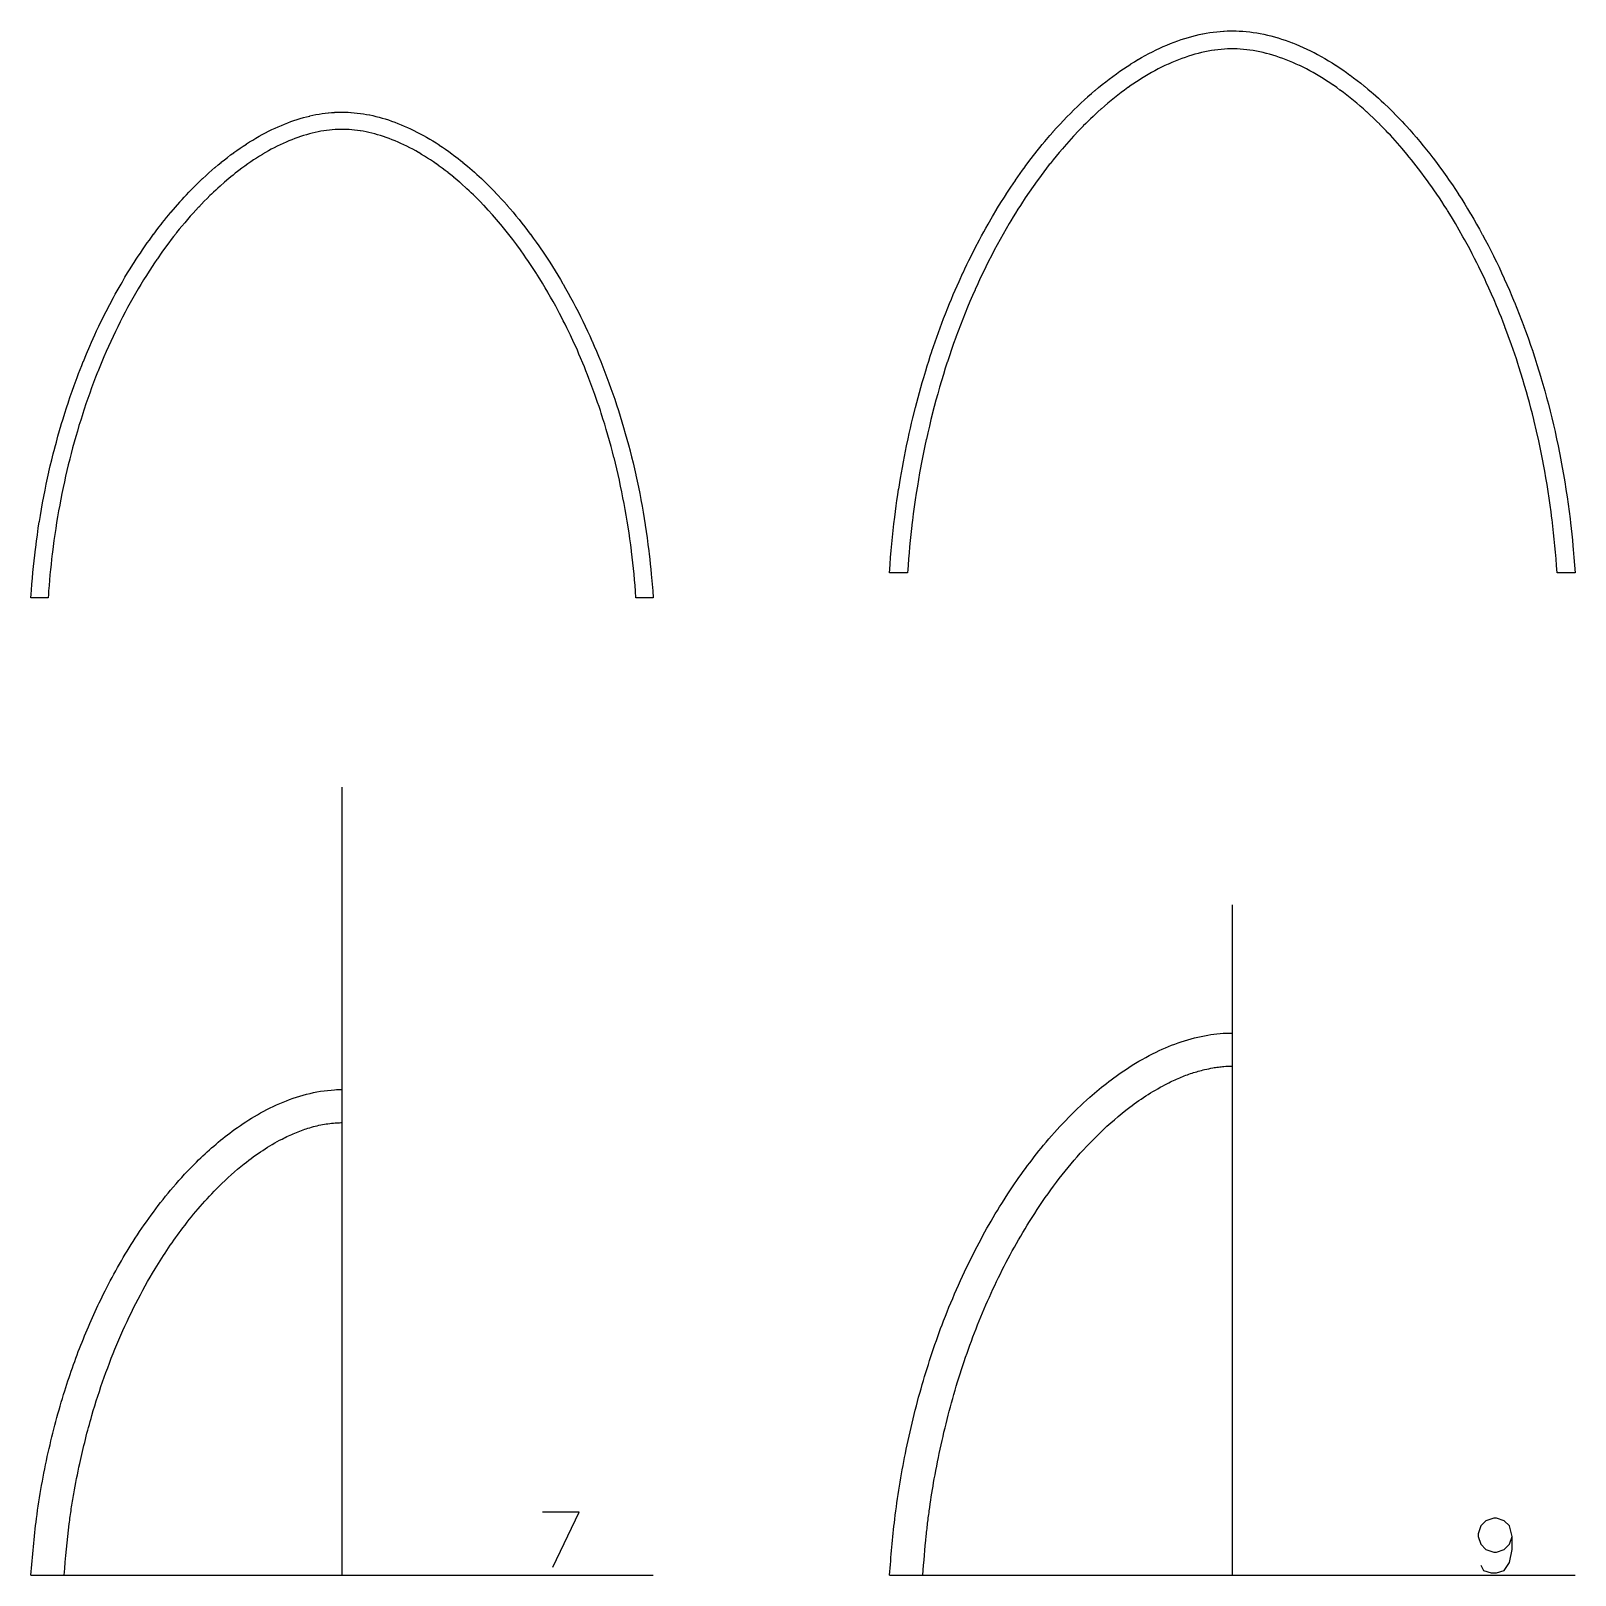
# Model space of a CAD drawing. Extents: x -7325 to -371, y -3238 to 133.
# Drawn here: x -3989 to -3429, y -666 to -107 of the extents above; entities that cross this region are included whole.
import ezdxf

# ---------------------------------------------------------------- set-up
doc = ezdxf.new("R2010")
doc.units = 0
doc.header["$MEASUREMENT"] = 0
doc.layers.add('NAILERS', color=7, linetype='CONTINUOUS')
doc.layers.add('Odd Arch Numbers', color=3, linetype='CONTINUOUS')

msp = doc.modelspace()

# ---------------------------------------------------------------- linework, layer by layer
at = {"layer": 'NAILERS'}
for points in [[(-3429.36, -303.28), (-3435.88, -303.28), (-3436.06, -300.58), (-3436.23, -298.19), (-3436.44, -295.81), (-3436.66, -293.45), (-3436.9, -291.08), (-3437.15, -288.71), (-3437.41, -286.35), (-3437.7, -283.98), (-3437.74, -283.67), (-3438.06, -281.19), (-3438.4, -278.71), (-3438.76, -276.23), (-3439.13, -273.76), (-3439.14, -273.72), (-3439.53, -271.27), (-3439.95, -268.83), (-3440.38, -266.39), (-3440.83, -263.95), (-3441.07, -262.71), (-3441.42, -260.9), (-3441.78, -259.09), (-3442.16, -257.28), (-3442.55, -255.48), (-3443.37, -251.88), (-3444.21, -248.29), (-3444.34, -247.74), (-3444.85, -245.67), (-3445.37, -243.6), (-3445.92, -241.55), (-3446.49, -239.49), (-3446.99, -237.73), (-3447.65, -235.44), (-3448.32, -233.15), (-3449.02, -230.87), (-3449.73, -228.59), (-3450.11, -227.43), (-3450.65, -225.74), (-3451.21, -224.06), (-3451.79, -222.38), (-3452.38, -220.71), (-3452.39, -220.67), (-3453.58, -217.37), (-3454.8, -214.08), (-3454.81, -214.06), (-3455.43, -212.44), (-3456.07, -210.81), (-3456.72, -209.2), (-3457.38, -207.59), (-3457.84, -206.49), (-3458.73, -204.38), (-3459.65, -202.26), (-3460.58, -200.16), (-3461.53, -198.07), (-3462, -197.05), (-3462.72, -195.5), (-3463.46, -193.96), (-3464.21, -192.42), (-3464.98, -190.9), (-3465.75, -189.37), (-3466.64, -187.64), (-3467.55, -185.91), (-3468.47, -184.19), (-3469.41, -182.48), (-3469.97, -181.48), (-3471.32, -179.08), (-3472.72, -176.7), (-3474.15, -174.34), (-3475.59, -171.99), (-3475.87, -171.55), (-3476.74, -170.17), (-3477.63, -168.79), (-3478.53, -167.43), (-3479.45, -166.07), (-3480.53, -164.48), (-3481.3, -163.38), (-3482.07, -162.28), (-3482.85, -161.19), (-3483.64, -160.11), (-3485.25, -157.96), (-3486.88, -155.83), (-3486.92, -155.78), (-3487.74, -154.73), (-3488.57, -153.68), (-3489.41, -152.64), (-3490.27, -151.62), (-3490.32, -151.56), (-3491.99, -149.58), (-3493.69, -147.62), (-3493.72, -147.59), (-3494.57, -146.63), (-3495.43, -145.68), (-3496.29, -144.74), (-3497.17, -143.82), (-3497.79, -143.17), (-3498.95, -141.98), (-3500.12, -140.79), (-3500.14, -140.77), (-3501.3, -139.62), (-3502.48, -138.49), (-3502.5, -138.47), (-3503.68, -137.36), (-3504.86, -136.27), (-3504.88, -136.25), (-3506.06, -135.2), (-3507.26, -134.15), (-3507.28, -134.13), (-3508.46, -133.12), (-3509.66, -132.13), (-3509.68, -132.11), (-3510.88, -131.15), (-3512.08, -130.2), (-3512.1, -130.18), (-3513.3, -129.27), (-3514.5, -128.37), (-3514.53, -128.36), (-3515.72, -127.49), (-3516.93, -126.64), (-3516.96, -126.63), (-3518.16, -125.81), (-3519.37, -125.01), (-3519.39, -125), (-3520.59, -124.23), (-3521.81, -123.49), (-3521.83, -123.47), (-3523.03, -122.76), (-3524.25, -122.06), (-3524.27, -122.05), (-3525.47, -121.38), (-3526.68, -120.74), (-3526.71, -120.73), (-3527.91, -120.12), (-3529.12, -119.53), (-3529.14, -119.52), (-3530.34, -118.96), (-3531.55, -118.42), (-3531.57, -118.41), (-3532.77, -117.9), (-3533.97, -117.42), (-3534, -117.41), (-3535.19, -116.96), (-3536.39, -116.53), (-3536.41, -116.52), (-3537.6, -116.12), (-3538.8, -115.75), (-3538.82, -115.74), (-3540, -115.4), (-3541.2, -115.08), (-3541.21, -115.08), (-3542.39, -114.79), (-3543.58, -114.52), (-3543.6, -114.52), (-3544.77, -114.29), (-3545.95, -114.08), (-3545.96, -114.08), (-3547.13, -113.91), (-3548.3, -113.76), (-3548.31, -113.76), (-3549.47, -113.64), (-3550.63, -113.55), (-3550.64, -113.55), (-3551.79, -113.49), (-3552.95, -113.46), (-3554.1, -113.46), (-3555.25, -113.49), (-3555.26, -113.49), (-3556.41, -113.55), (-3557.57, -113.64), (-3557.58, -113.64), (-3558.75, -113.76), (-3559.91, -113.91), (-3559.92, -113.91), (-3561.1, -114.08), (-3562.27, -114.29), (-3562.28, -114.29), (-3563.46, -114.52), (-3564.64, -114.78), (-3564.66, -114.79), (-3565.85, -115.08), (-3567.03, -115.39), (-3567.05, -115.4), (-3568.24, -115.75), (-3569.43, -116.12), (-3569.45, -116.12), (-3570.65, -116.53), (-3571.84, -116.95), (-3571.86, -116.96), (-3573.07, -117.42), (-3574.26, -117.9), (-3574.28, -117.9), (-3575.49, -118.42), (-3576.69, -118.95), (-3576.71, -118.96), (-3577.92, -119.52), (-3579.12, -120.11), (-3579.15, -120.12), (-3580.36, -120.74), (-3581.56, -121.38), (-3581.58, -121.39), (-3582.8, -122.06), (-3584, -122.75), (-3584.02, -122.76), (-3585.24, -123.48), (-3586.44, -124.22), (-3586.46, -124.24), (-3587.67, -125.01), (-3588.87, -125.8), (-3588.9, -125.82), (-3590.11, -126.64), (-3591.31, -127.48), (-3591.33, -127.49), (-3592.54, -128.37), (-3593.73, -129.26), (-3593.76, -129.27), (-3594.96, -130.2), (-3596.16, -131.14), (-3596.18, -131.15), (-3597.38, -132.12), (-3598.57, -133.11), (-3598.59, -133.13), (-3599.78, -134.15), (-3600.97, -135.18), (-3600.99, -135.2), (-3602.18, -136.27), (-3603.35, -137.35), (-3603.98, -137.93), (-3604.88, -138.78), (-3605.76, -139.63), (-3606.64, -140.49), (-3607.5, -141.37), (-3607.53, -141.39), (-3609.27, -143.19), (-3610.98, -145), (-3611.04, -145.06), (-3611.91, -146.01), (-3612.78, -146.96), (-3613.63, -147.93), (-3614.47, -148.9), (-3615.08, -149.61), (-3616.22, -150.95), (-3617.34, -152.3), (-3618.45, -153.66), (-3619.54, -155.04), (-3619.82, -155.38), (-3620.82, -156.67), (-3621.81, -157.97), (-3622.79, -159.28), (-3623.76, -160.6), (-3624.2, -161.21), (-3625.66, -163.26), (-3627.1, -165.34), (-3628.51, -167.43), (-3629.89, -169.54), (-3630.3, -170.17), (-3631.19, -171.55), (-3632.06, -172.94), (-3632.91, -174.33), (-3633.76, -175.74), (-3634.34, -176.72), (-3635.45, -178.62), (-3636.55, -180.53), (-3637.62, -182.46), (-3638.68, -184.39), (-3638.71, -184.45), (-3639.77, -186.42), (-3640.8, -188.4), (-3641.82, -190.39), (-3642.81, -192.4), (-3642.84, -192.45), (-3643.83, -194.49), (-3644.8, -196.53), (-3645.75, -198.59), (-3646.69, -200.65), (-3646.71, -200.71), (-3647.64, -202.81), (-3648.55, -204.92), (-3649.44, -207.03), (-3650.31, -209.16), (-3650.33, -209.21), (-3651.19, -211.37), (-3652.03, -213.54), (-3652.86, -215.71), (-3653.66, -217.89), (-3653.68, -217.94), (-3654.47, -220.16), (-3655.25, -222.38), (-3656.01, -224.61), (-3656.75, -226.84), (-3656.76, -226.89), (-3657.49, -229.16), (-3658.2, -231.43), (-3658.89, -233.71), (-3659.56, -235.99), (-3659.58, -236.04), (-3660.24, -238.35), (-3660.88, -240.67), (-3661.5, -243), (-3662.1, -245.33), (-3662.11, -245.38), (-3662.7, -247.74), (-3663.27, -250.1), (-3663.82, -252.47), (-3664.35, -254.84), (-3664.36, -254.89), (-3664.88, -257.29), (-3665.38, -259.7), (-3665.86, -262.1), (-3666.32, -264.52), (-3666.33, -264.56), (-3666.78, -267), (-3667.21, -269.44), (-3667.61, -271.89), (-3668, -274.34), (-3668.01, -274.38), (-3668.38, -276.85), (-3668.74, -279.33), (-3669.07, -281.81), (-3669.38, -284.29), (-3669.46, -284.93), (-3669.73, -287.13), (-3669.97, -289.34), (-3670.2, -291.55), (-3670.41, -293.76), (-3670.61, -295.97), (-3670.81, -298.19), (-3670.97, -300.42), (-3671.08, -302.01), (-3671.17, -303.28), (-3677.69, -303.28), (-3677.59, -301.86), (-3677.47, -300.11), (-3677.29, -297.64), (-3677.07, -295.18), (-3676.85, -292.77), (-3676.61, -290.34), (-3676.36, -287.9), (-3676.08, -285.47), (-3675.78, -283.05), (-3675.53, -281.02), (-3675.27, -279.01), (-3674.99, -277), (-3674.69, -274.99), (-3674.38, -272.98), (-3674.36, -272.9), (-3673.72, -268.97), (-3673.04, -265.05), (-3672.68, -263.09), (-3672.31, -261.13), (-3671.92, -259.18), (-3671.52, -257.23), (-3670.98, -254.67), (-3670.57, -252.78), (-3670.15, -250.89), (-3669.71, -249.01), (-3669.25, -247.13), (-3669.23, -247.06), (-3668.31, -243.38), (-3667.36, -239.72), (-3666.87, -237.89), (-3666.36, -236.07), (-3665.84, -234.25), (-3665.3, -232.43), (-3664.58, -230.05), (-3664.05, -228.29), (-3663.5, -226.54), (-3662.93, -224.8), (-3662.35, -223.06), (-3662.32, -222.98), (-3661.16, -219.59), (-3659.97, -216.2), (-3659.35, -214.51), (-3658.73, -212.83), (-3658.09, -211.15), (-3657.43, -209.48), (-3656.57, -207.29), (-3655.92, -205.68), (-3655.26, -204.08), (-3654.58, -202.48), (-3653.89, -200.89), (-3653.86, -200.81), (-3652.49, -197.71), (-3651.09, -194.62), (-3651.07, -194.59), (-3650.37, -193.07), (-3649.65, -191.55), (-3648.91, -190.05), (-3648.17, -188.55), (-3648.13, -188.48), (-3646.65, -185.56), (-3645.14, -182.66), (-3645.12, -182.62), (-3644.36, -181.2), (-3643.59, -179.78), (-3642.81, -178.37), (-3642.01, -176.97), (-3641.97, -176.89), (-3640.39, -174.17), (-3638.79, -171.47), (-3638.77, -171.43), (-3637.96, -170.1), (-3637.15, -168.78), (-3636.32, -167.47), (-3635.48, -166.17), (-3635.43, -166.1), (-3633.77, -163.58), (-3632.08, -161.07), (-3632.06, -161.04), (-3631.21, -159.81), (-3630.36, -158.59), (-3629.49, -157.38), (-3628.61, -156.18), (-3628.56, -156.11), (-3626.82, -153.8), (-3625.06, -151.5), (-3625.04, -151.47), (-3624.16, -150.34), (-3623.27, -149.23), (-3622.37, -148.13), (-3621.46, -147.03), (-3620.81, -146.27), (-3619.61, -144.86), (-3618.39, -143.46), (-3618.37, -143.44), (-3617.15, -142.08), (-3615.92, -140.73), (-3615.9, -140.71), (-3614.67, -139.39), (-3613.43, -138.09), (-3613.41, -138.07), (-3612.17, -136.8), (-3610.91, -135.55), (-3610.89, -135.53), (-3609.65, -134.31), (-3608.38, -133.11), (-3608.36, -133.09), (-3607.11, -131.93), (-3605.84, -130.78), (-3605.82, -130.76), (-3604.55, -129.64), (-3603.28, -128.54), (-3603.25, -128.52), (-3601.98, -127.46), (-3600.7, -126.41), (-3600.68, -126.4), (-3599.4, -125.38), (-3598.11, -124.39), (-3598.09, -124.37), (-3596.81, -123.41), (-3595.52, -122.47), (-3595.5, -122.45), (-3594.21, -121.54), (-3592.91, -120.65), (-3592.89, -120.64), (-3591.6, -119.78), (-3590.3, -118.95), (-3590.28, -118.93), (-3588.99, -118.13), (-3587.69, -117.35), (-3587.67, -117.34), (-3586.38, -116.59), (-3585.07, -115.86), (-3585.05, -115.85), (-3583.76, -115.16), (-3582.46, -114.49), (-3582.44, -114.48), (-3581.14, -113.84), (-3579.84, -113.22), (-3579.82, -113.21), (-3578.53, -112.63), (-3577.23, -112.07), (-3577.21, -112.06), (-3575.92, -111.53), (-3574.62, -111.03), (-3574.6, -111.02), (-3573.32, -110.55), (-3572.02, -110.11), (-3572, -110.1), (-3570.72, -109.69), (-3569.43, -109.3), (-3569.41, -109.29), (-3568.13, -108.94), (-3566.85, -108.61), (-3566.83, -108.6), (-3565.56, -108.3), (-3564.28, -108.03), (-3564.26, -108.03), (-3562.99, -107.79), (-3561.72, -107.58), (-3561.7, -107.58), (-3560.44, -107.4), (-3559.18, -107.24), (-3559.17, -107.24), (-3557.91, -107.12), (-3556.66, -107.03), (-3556.49, -107.02), (-3555.4, -106.97), (-3554.3, -106.94), (-3553.21, -106.94), (-3552.12, -106.95), (-3552.11, -106.95), (-3551.02, -106.99), (-3549.92, -107.06), (-3549.76, -107.07), (-3548.5, -107.18), (-3547.24, -107.31), (-3547.23, -107.32), (-3545.96, -107.48), (-3544.7, -107.68), (-3544.68, -107.68), (-3543.41, -107.91), (-3542.14, -108.16), (-3542.12, -108.17), (-3540.84, -108.45), (-3539.57, -108.77), (-3539.55, -108.77), (-3538.26, -109.11), (-3536.99, -109.49), (-3536.97, -109.49), (-3535.67, -109.89), (-3534.39, -110.32), (-3534.37, -110.33), (-3533.08, -110.79), (-3531.79, -111.27), (-3531.77, -111.28), (-3530.47, -111.8), (-3529.18, -112.34), (-3529.16, -112.35), (-3527.86, -112.92), (-3526.57, -113.52), (-3526.55, -113.53), (-3525.24, -114.16), (-3523.95, -114.81), (-3523.93, -114.82), (-3522.63, -115.51), (-3521.34, -116.22), (-3521.31, -116.23), (-3520.01, -116.97), (-3518.72, -117.73), (-3518.7, -117.74), (-3517.4, -118.54), (-3516.11, -119.35), (-3516.08, -119.37), (-3514.78, -120.22), (-3513.5, -121.08), (-3513.48, -121.1), (-3512.18, -122), (-3510.9, -122.92), (-3510.87, -122.94), (-3509.58, -123.9), (-3508.3, -124.87), (-3508.28, -124.89), (-3506.99, -125.89), (-3505.72, -126.92), (-3505.7, -126.94), (-3504.41, -128), (-3503.15, -129.08), (-3502.47, -129.66), (-3501.5, -130.5), (-3500.55, -131.36), (-3499.6, -132.22), (-3498.67, -133.1), (-3498.64, -133.13), (-3496.77, -134.93), (-3494.91, -136.76), (-3494.85, -136.82), (-3493.91, -137.78), (-3492.97, -138.74), (-3492.05, -139.72), (-3491.14, -140.71), (-3490.48, -141.44), (-3489.25, -142.8), (-3488.03, -144.18), (-3486.83, -145.56), (-3485.65, -146.97), (-3485.57, -147.06), (-3484.37, -148.52), (-3483.18, -149.99), (-3482.01, -151.47), (-3480.85, -152.97), (-3480.78, -153.06), (-3479.6, -154.61), (-3478.44, -156.18), (-3477.29, -157.76), (-3476.17, -159.35), (-3476.1, -159.44), (-3474.95, -161.09), (-3473.83, -162.75), (-3472.71, -164.42), (-3471.62, -166.1), (-3471.56, -166.19), (-3470.45, -167.93), (-3469.35, -169.68), (-3468.28, -171.44), (-3467.22, -173.21), (-3467.16, -173.3), (-3466.09, -175.13), (-3465.03, -176.97), (-3464, -178.81), (-3462.98, -180.67), (-3462.93, -180.76), (-3461.9, -182.68), (-3460.89, -184.6), (-3459.89, -186.53), (-3458.92, -188.47), (-3458.87, -188.57), (-3457.88, -190.57), (-3456.92, -192.58), (-3455.97, -194.59), (-3455.04, -196.62), (-3455, -196.72), (-3454.07, -198.8), (-3453.15, -200.89), (-3452.26, -202.98), (-3451.38, -205.09), (-3451.34, -205.19), (-3450.46, -207.35), (-3449.6, -209.52), (-3448.76, -211.7), (-3447.93, -213.88), (-3447.9, -213.98), (-3447.07, -216.22), (-3446.27, -218.47), (-3445.49, -220.72), (-3444.72, -222.98), (-3444.69, -223.08), (-3443.93, -225.4), (-3443.19, -227.73), (-3442.46, -230.06), (-3441.76, -232.39), (-3441.73, -232.49), (-3441.03, -234.89), (-3440.35, -237.28), (-3439.7, -239.69), (-3439.06, -242.1), (-3439.03, -242.2), (-3438.4, -244.66), (-3437.79, -247.13), (-3437.21, -249.61), (-3436.64, -252.09), (-3436.61, -252.19), (-3436.06, -254.73), (-3435.52, -257.27), (-3435, -259.81), (-3434.51, -262.36), (-3434.49, -262.46), (-3434, -265.07), (-3433.54, -267.68), (-3433.1, -270.29), (-3432.68, -272.9), (-3432.67, -273.01), (-3432.26, -275.68), (-3431.88, -278.35), (-3431.52, -281.03), (-3431.18, -283.71), (-3431.01, -285.12), (-3430.76, -287.21), (-3430.53, -289.29), (-3430.32, -291.38), (-3430.13, -293.46), (-3430.01, -294.83), (-3429.77, -297.64), (-3429.55, -300.45), (-3429.36, -303.28)], [(-3763.3, -312.24), (-3769.56, -312.24), (-3769.72, -309.9), (-3769.87, -307.83), (-3770.05, -305.77), (-3770.24, -303.72), (-3770.44, -301.67), (-3770.66, -299.62), (-3770.89, -297.57), (-3771.14, -295.52), (-3771.17, -295.25), (-3771.45, -293.1), (-3771.74, -290.95), (-3772.05, -288.8), (-3772.37, -286.66), (-3772.38, -286.63), (-3772.72, -284.5), (-3773.07, -282.38), (-3773.45, -280.27), (-3773.83, -278.15), (-3773.84, -278.12), (-3774.24, -276.02), (-3774.66, -273.93), (-3775.09, -271.85), (-3775.54, -269.77), (-3775.55, -269.73), (-3776.01, -267.67), (-3776.49, -265.61), (-3776.98, -263.56), (-3777.49, -261.51), (-3777.5, -261.47), (-3778.02, -259.45), (-3778.56, -257.43), (-3779.11, -255.42), (-3779.68, -253.41), (-3779.69, -253.37), (-3780.27, -251.38), (-3780.87, -249.4), (-3781.48, -247.43), (-3782.11, -245.46), (-3782.44, -244.45), (-3782.91, -242.99), (-3783.41, -241.53), (-3783.91, -240.08), (-3784.43, -238.63), (-3784.44, -238.59), (-3785.48, -235.74), (-3786.55, -232.89), (-3787.1, -231.47), (-3787.65, -230.05), (-3788.22, -228.64), (-3788.81, -227.24), (-3789.58, -225.38), (-3790.17, -224.01), (-3790.77, -222.64), (-3791.37, -221.27), (-3792, -219.91), (-3792.01, -219.88), (-3793.26, -217.21), (-3794.54, -214.54), (-3795.19, -213.22), (-3795.85, -211.9), (-3796.52, -210.58), (-3797.21, -209.27), (-3797.68, -208.39), (-3798.59, -206.7), (-3799.51, -205.01), (-3800.46, -203.33), (-3801.41, -201.66), (-3801.44, -201.62), (-3802.4, -199.98), (-3803.38, -198.35), (-3804.38, -196.72), (-3805.39, -195.11), (-3805.59, -194.79), (-3806.51, -193.35), (-3807.45, -191.92), (-3808.41, -190.5), (-3809.38, -189.09), (-3810, -188.19), (-3811.34, -186.28), (-3812.72, -184.4), (-3814.13, -182.54), (-3815.55, -180.69), (-3815.59, -180.65), (-3817.04, -178.83), (-3818.52, -177.03), (-3818.56, -176.98), (-3820.03, -175.26), (-3821.52, -173.55), (-3821.54, -173.53), (-3823.03, -171.87), (-3824.56, -170.24), (-3824.61, -170.2), (-3826.12, -168.64), (-3827.64, -167.1), (-3827.66, -167.08), (-3828.42, -166.33), (-3829.19, -165.58), (-3829.97, -164.85), (-3830.75, -164.13), (-3831.3, -163.63), (-3832.34, -162.7), (-3833.38, -161.78), (-3833.4, -161.77), (-3834.43, -160.88), (-3835.48, -160), (-3835.5, -159.98), (-3836.54, -159.13), (-3837.6, -158.3), (-3837.61, -158.28), (-3838.66, -157.47), (-3839.72, -156.68), (-3839.73, -156.66), (-3840.78, -155.89), (-3841.84, -155.14), (-3841.86, -155.12), (-3842.91, -154.4), (-3843.97, -153.68), (-3843.99, -153.67), (-3845.05, -152.99), (-3846.11, -152.31), (-3846.13, -152.3), (-3847.18, -151.66), (-3848.24, -151.03), (-3848.26, -151.02), (-3849.32, -150.42), (-3850.38, -149.83), (-3850.4, -149.82), (-3851.45, -149.27), (-3852.51, -148.73), (-3852.53, -148.72), (-3853.59, -148.2), (-3854.65, -147.71), (-3854.66, -147.7), (-3855.71, -147.23), (-3856.77, -146.78), (-3856.79, -146.77), (-3857.84, -146.34), (-3858.9, -145.94), (-3858.91, -145.93), (-3859.96, -145.55), (-3861.01, -145.19), (-3861.03, -145.18), (-3862.07, -144.85), (-3863.12, -144.54), (-3863.13, -144.53), (-3864.17, -144.24), (-3865.21, -143.97), (-3865.23, -143.97), (-3866.26, -143.73), (-3867.3, -143.51), (-3867.31, -143.51), (-3868.34, -143.31), (-3869.37, -143.14), (-3869.38, -143.14), (-3870.4, -142.99), (-3871.43, -142.87), (-3871.44, -142.87), (-3872.45, -142.77), (-3873.47, -142.69), (-3873.48, -142.69), (-3874.48, -142.64), (-3875.49, -142.62), (-3876.5, -142.62), (-3877.51, -142.64), (-3877.52, -142.64), (-3878.53, -142.69), (-3879.54, -142.77), (-3879.55, -142.77), (-3880.57, -142.87), (-3881.59, -142.99), (-3881.6, -142.99), (-3882.63, -143.14), (-3883.65, -143.31), (-3883.67, -143.31), (-3884.7, -143.51), (-3885.73, -143.73), (-3885.74, -143.73), (-3886.78, -143.97), (-3887.82, -144.24), (-3887.83, -144.24), (-3888.88, -144.53), (-3889.92, -144.85), (-3889.94, -144.85), (-3890.99, -145.19), (-3892.03, -145.55), (-3892.05, -145.55), (-3893.1, -145.94), (-3894.15, -146.34), (-3894.16, -146.35), (-3895.22, -146.77), (-3896.27, -147.22), (-3896.29, -147.23), (-3897.35, -147.7), (-3898.4, -148.2), (-3898.42, -148.21), (-3899.48, -148.72), (-3900.53, -149.26), (-3900.55, -149.27), (-3901.62, -149.83), (-3902.67, -150.41), (-3902.69, -150.42), (-3903.75, -151.03), (-3904.81, -151.65), (-3904.82, -151.66), (-3905.89, -152.31), (-3906.94, -152.98), (-3906.96, -152.99), (-3908.02, -153.68), (-3909.07, -154.39), (-3909.09, -154.4), (-3910.15, -155.13), (-3911.2, -155.88), (-3911.22, -155.9), (-3912.28, -156.67), (-3913.33, -157.46), (-3913.89, -157.89), (-3914.69, -158.51), (-3915.48, -159.14), (-3916.26, -159.77), (-3917.03, -160.42), (-3917.06, -160.44), (-3918.61, -161.78), (-3920.15, -163.13), (-3920.2, -163.18), (-3920.99, -163.89), (-3921.77, -164.6), (-3922.54, -165.33), (-3923.3, -166.07), (-3923.85, -166.61), (-3924.88, -167.62), (-3925.9, -168.65), (-3926.91, -169.68), (-3927.9, -170.73), (-3927.96, -170.8), (-3928.97, -171.89), (-3929.97, -172.99), (-3930.96, -174.1), (-3931.94, -175.22), (-3931.99, -175.29), (-3932.99, -176.45), (-3933.97, -177.63), (-3934.94, -178.81), (-3935.9, -180), (-3936.14, -180.31), (-3937.02, -181.42), (-3937.89, -182.55), (-3938.74, -183.68), (-3939.59, -184.83), (-3941.25, -187.13), (-3942.88, -189.46), (-3943.05, -189.71), (-3943.94, -191.01), (-3944.81, -192.31), (-3945.67, -193.63), (-3946.51, -194.95), (-3946.87, -195.52), (-3947.88, -197.13), (-3948.87, -198.75), (-3949.84, -200.39), (-3950.8, -202.03), (-3950.83, -202.08), (-3951.78, -203.75), (-3952.72, -205.43), (-3953.65, -207.12), (-3954.55, -208.82), (-3954.58, -208.87), (-3955.48, -210.6), (-3956.37, -212.34), (-3957.24, -214.09), (-3958.09, -215.84), (-3958.11, -215.88), (-3958.96, -217.67), (-3959.79, -219.46), (-3960.61, -221.26), (-3961.41, -223.07), (-3961.43, -223.11), (-3962.23, -224.95), (-3963, -226.79), (-3963.77, -228.64), (-3964.51, -230.49), (-3964.53, -230.54), (-3965.27, -232.42), (-3965.99, -234.31), (-3966.7, -236.21), (-3967.39, -238.11), (-3967.4, -238.15), (-3968.08, -240.08), (-3968.75, -242.02), (-3969.4, -243.96), (-3970.03, -245.91), (-3970.05, -245.95), (-3970.67, -247.92), (-3971.28, -249.9), (-3971.87, -251.88), (-3972.45, -253.87), (-3972.46, -253.91), (-3973.03, -255.92), (-3973.58, -257.94), (-3974.11, -259.96), (-3974.63, -261.99), (-3974.64, -262.03), (-3975.14, -264.08), (-3975.63, -266.13), (-3976.11, -268.19), (-3976.56, -270.25), (-3976.57, -270.29), (-3977.02, -272.37), (-3977.45, -274.46), (-3977.86, -276.55), (-3978.26, -278.64), (-3978.27, -278.68), (-3978.65, -280.8), (-3979.02, -282.92), (-3979.37, -285.04), (-3979.7, -287.16), (-3979.71, -287.2), (-3980.03, -289.34), (-3980.34, -291.49), (-3980.63, -293.64), (-3980.9, -295.79), (-3980.97, -296.34), (-3981.19, -298.25), (-3981.41, -300.17), (-3981.61, -302.08), (-3981.79, -304), (-3981.97, -305.91), (-3982.13, -307.83), (-3982.28, -309.76), (-3982.37, -311.14), (-3982.45, -312.24), (-3988.7, -312.24), (-3988.62, -311.01), (-3988.52, -309.49), (-3988.36, -307.35), (-3988.17, -305.21), (-3987.97, -303.12), (-3987.77, -301), (-3987.54, -298.89), (-3987.3, -296.78), (-3987.05, -294.67), (-3986.97, -294.06), (-3986.67, -291.74), (-3986.35, -289.42), (-3986.01, -287.1), (-3985.65, -284.78), (-3985.63, -284.69), (-3985.26, -282.43), (-3984.87, -280.16), (-3984.47, -277.9), (-3984.04, -275.64), (-3984.02, -275.55), (-3983.59, -273.34), (-3983.13, -271.13), (-3982.66, -268.92), (-3982.17, -266.72), (-3982.15, -266.63), (-3981.66, -264.48), (-3981.14, -262.33), (-3980.61, -260.18), (-3980.06, -258.04), (-3980.03, -257.95), (-3979.48, -255.86), (-3978.9, -253.76), (-3978.31, -251.68), (-3977.7, -249.6), (-3977.68, -249.51), (-3977.06, -247.48), (-3976.43, -245.45), (-3975.79, -243.42), (-3975.12, -241.4), (-3975.1, -241.32), (-3974.43, -239.35), (-3973.75, -237.38), (-3973.05, -235.42), (-3972.33, -233.47), (-3971.95, -232.44), (-3971.41, -231.01), (-3970.86, -229.57), (-3970.3, -228.14), (-3969.72, -226.72), (-3969.69, -226.66), (-3968.54, -223.88), (-3967.37, -221.11), (-3966.77, -219.73), (-3966.16, -218.36), (-3965.53, -216.99), (-3964.9, -215.63), (-3964.06, -213.84), (-3963.43, -212.53), (-3962.79, -211.23), (-3962.15, -209.92), (-3961.49, -208.63), (-3961.46, -208.57), (-3960.15, -206.05), (-3958.81, -203.54), (-3958.8, -203.51), (-3958.13, -202.28), (-3957.45, -201.05), (-3956.75, -199.83), (-3956.05, -198.62), (-3955.56, -197.78), (-3954.63, -196.2), (-3953.68, -194.63), (-3952.72, -193.07), (-3951.74, -191.51), (-3951.28, -190.78), (-3950.55, -189.65), (-3949.8, -188.52), (-3949.05, -187.39), (-3948.29, -186.28), (-3947.29, -184.82), (-3946.55, -183.76), (-3945.79, -182.7), (-3945.03, -181.65), (-3944.25, -180.61), (-3944.21, -180.55), (-3942.69, -178.53), (-3941.14, -176.53), (-3941.12, -176.51), (-3940.35, -175.53), (-3939.56, -174.56), (-3938.77, -173.6), (-3937.97, -172.64), (-3937.93, -172.59), (-3936.35, -170.75), (-3934.75, -168.93), (-3934.73, -168.91), (-3933.93, -168.02), (-3933.13, -167.14), (-3932.31, -166.27), (-3931.49, -165.41), (-3930.91, -164.81), (-3929.82, -163.7), (-3928.72, -162.6), (-3928.7, -162.59), (-3927.61, -161.52), (-3926.5, -160.46), (-3926.48, -160.45), (-3925.38, -159.42), (-3924.26, -158.41), (-3924.25, -158.39), (-3923.14, -157.41), (-3922.02, -156.44), (-3922, -156.42), (-3920.88, -155.48), (-3919.76, -154.56), (-3919.74, -154.54), (-3918.62, -153.64), (-3917.48, -152.76), (-3917.47, -152.75), (-3916.34, -151.89), (-3915.21, -151.05), (-3915.19, -151.04), (-3914.06, -150.23), (-3912.92, -149.44), (-3912.9, -149.42), (-3911.77, -148.66), (-3910.63, -147.91), (-3910.61, -147.9), (-3909.47, -147.18), (-3908.33, -146.47), (-3908.31, -146.46), (-3907.18, -145.78), (-3906.03, -145.13), (-3906.01, -145.12), (-3904.88, -144.49), (-3903.73, -143.87), (-3903.71, -143.86), (-3902.58, -143.28), (-3901.43, -142.71), (-3901.41, -142.71), (-3900.28, -142.17), (-3899.13, -141.65), (-3899.11, -141.64), (-3897.98, -141.15), (-3896.83, -140.68), (-3896.82, -140.67), (-3895.68, -140.23), (-3894.54, -139.81), (-3894.53, -139.8), (-3893.4, -139.4), (-3892.26, -139.03), (-3892.24, -139.02), (-3891.11, -138.67), (-3889.98, -138.35), (-3889.96, -138.34), (-3888.84, -138.04), (-3887.71, -137.77), (-3887.7, -137.76), (-3886.58, -137.51), (-3885.45, -137.28), (-3885.44, -137.28), (-3884.32, -137.08), (-3883.21, -136.9), (-3883.19, -136.9), (-3882.08, -136.75), (-3880.97, -136.62), (-3880.96, -136.62), (-3879.86, -136.52), (-3878.75, -136.44), (-3878.61, -136.43), (-3877.65, -136.39), (-3876.69, -136.36), (-3875.72, -136.36), (-3874.76, -136.37), (-3874.76, -136.37), (-3873.8, -136.41), (-3872.84, -136.46), (-3872.69, -136.47), (-3871.58, -136.56), (-3870.48, -136.68), (-3870.47, -136.68), (-3869.36, -136.82), (-3868.25, -136.99), (-3868.23, -136.99), (-3867.11, -137.18), (-3866, -137.39), (-3865.98, -137.4), (-3864.86, -137.64), (-3863.74, -137.9), (-3863.72, -137.9), (-3862.59, -138.19), (-3861.47, -138.5), (-3861.45, -138.51), (-3860.32, -138.85), (-3859.19, -139.21), (-3859.17, -139.21), (-3858.03, -139.6), (-3856.9, -140.01), (-3856.88, -140.02), (-3855.74, -140.45), (-3854.61, -140.91), (-3854.59, -140.91), (-3853.45, -141.4), (-3852.31, -141.9), (-3852.29, -141.91), (-3851.15, -142.44), (-3850.01, -142.99), (-3849.99, -143), (-3848.85, -143.57), (-3847.71, -144.17), (-3847.69, -144.18), (-3846.55, -144.8), (-3845.41, -145.45), (-3845.39, -145.46), (-3844.25, -146.13), (-3843.11, -146.81), (-3843.1, -146.82), (-3841.95, -147.54), (-3840.82, -148.27), (-3840.8, -148.28), (-3839.66, -149.04), (-3838.53, -149.82), (-3838.51, -149.83), (-3837.37, -150.64), (-3836.24, -151.46), (-3835.64, -151.91), (-3834.78, -152.55), (-3833.93, -153.2), (-3833.09, -153.87), (-3832.26, -154.54), (-3832.23, -154.57), (-3830.56, -155.96), (-3828.9, -157.38), (-3828.85, -157.42), (-3828, -158.17), (-3827.16, -158.92), (-3826.33, -159.68), (-3825.51, -160.45), (-3824.92, -161.02), (-3823.81, -162.08), (-3822.72, -163.16), (-3821.64, -164.26), (-3820.57, -165.36), (-3820.5, -165.43), (-3819.42, -166.58), (-3818.34, -167.74), (-3817.28, -168.91), (-3816.22, -170.1), (-3816.16, -170.17), (-3815.09, -171.4), (-3814.04, -172.64), (-3812.99, -173.9), (-3811.96, -175.16), (-3811.9, -175.24), (-3810.86, -176.55), (-3809.82, -177.87), (-3808.8, -179.21), (-3807.8, -180.55), (-3807.74, -180.62), (-3806.72, -182.02), (-3805.71, -183.42), (-3804.72, -184.83), (-3803.74, -186.25), (-3803.68, -186.33), (-3802.69, -187.79), (-3801.71, -189.27), (-3800.75, -190.76), (-3799.8, -192.25), (-3799.75, -192.33), (-3798.79, -193.88), (-3797.84, -195.43), (-3796.91, -196.99), (-3795.99, -198.56), (-3795.94, -198.64), (-3795.02, -200.26), (-3794.11, -201.88), (-3793.21, -203.52), (-3792.33, -205.16), (-3792.28, -205.24), (-3791.39, -206.93), (-3790.52, -208.63), (-3789.66, -210.33), (-3788.82, -212.05), (-3788.78, -212.13), (-3787.93, -213.89), (-3787.1, -215.66), (-3786.28, -217.43), (-3785.48, -219.22), (-3785.44, -219.3), (-3784.63, -221.13), (-3783.84, -222.96), (-3783.07, -224.81), (-3782.31, -226.66), (-3782.28, -226.74), (-3781.52, -228.64), (-3780.78, -230.54), (-3780.05, -232.45), (-3779.34, -234.37), (-3779.31, -234.45), (-3778.6, -236.41), (-3777.91, -238.38), (-3777.23, -240.35), (-3776.57, -242.33), (-3776.55, -242.42), (-3775.89, -244.44), (-3775.25, -246.48), (-3774.63, -248.51), (-3774.02, -250.56), (-3773.99, -250.64), (-3773.39, -252.73), (-3772.81, -254.82), (-3772.24, -256.92), (-3771.69, -259.03), (-3771.67, -259.11), (-3771.13, -261.26), (-3770.6, -263.42), (-3770.09, -265.58), (-3769.6, -267.74), (-3769.58, -267.82), (-3769.1, -270.03), (-3768.64, -272.25), (-3768.19, -274.46), (-3767.77, -276.68), (-3767.75, -276.77), (-3767.33, -279.04), (-3766.93, -281.31), (-3766.55, -283.58), (-3766.19, -285.86), (-3766.18, -285.94), (-3765.83, -288.27), (-3765.49, -290.59), (-3765.18, -292.92), (-3764.89, -295.25), (-3764.74, -296.48), (-3764.52, -298.28), (-3764.33, -300.09), (-3764.14, -301.9), (-3763.97, -303.72), (-3763.87, -304.9), (-3763.66, -307.34), (-3763.47, -309.79), (-3763.3, -312.24)]]:
    msp.add_lwpolyline(points, dxfattribs=at)
at = {"layer": 'Odd Arch Numbers'}
for p, q in [((-3876, -666.28), (-3876, -380.91)), ((-3553.52, -666.28), (-3553.52, -423.49)), ((-3988.7, -666.28), (-3763.3, -666.28)), ((-3677.69, -666.28), (-3429.36, -666.28))]:
    msp.add_line(p, q, dxfattribs=at)
for points in [[(-3799.61, -663.41), (-3790.14, -643.52), (-3803.4, -643.52)], [(-3463.55, -662.66), (-3462.6, -664.55), (-3459.76, -665.5), (-3457.87, -665.5), (-3455.02, -664.55), (-3453.13, -661.71), (-3452.18, -656.98), (-3452.18, -652.24), (-3453.13, -648.45), (-3455.02, -646.56), (-3457.87, -645.61), (-3458.81, -645.61), (-3461.65, -646.56), (-3463.55, -648.45), (-3464.5, -651.29), (-3464.5, -652.24), (-3463.55, -655.08), (-3461.65, -656.98), (-3458.81, -657.92), (-3457.87, -657.92), (-3455.02, -656.98), (-3453.13, -655.08), (-3452.18, -652.24)]]:
    msp.add_lwpolyline(points, dxfattribs=at)
for points, knots in [([(-3677.69, -666.28), (-3677.14, -659.53), (-3675.93, -644.74), (-3672.13, -621.63), (-3666.3, -597.57), (-3658.04, -572.86), (-3647.68, -549.56), (-3635.4, -528.33), (-3621.72, -509.58), (-3607.1, -494.18), (-3592.99, -483.29), (-3581.66, -476.85), (-3572.07, -472.87), (-3562.72, -470.51), (-3556.53, -469.89), (-3553.52, -469.92)], [0, 0, 0, 0, 20.323494, 44.502168, 70.16711, 94.523789, 122.556892, 146.529279, 167.948113, 192.070463, 209.95498, 221.215557, 231.071622, 241.036189, 249.925333, 249.925333, 249.925333, 249.925333]), ([(-3665.65, -666.28), (-3665.25, -661.45), (-3664.86, -656.7), (-3664.2, -650.31), (-3664.01, -648.58), (-3663.59, -645.16), (-3663.36, -643.44), (-3662.64, -638.31), (-3662.09, -634.88), (-3660.74, -627.33), (-3659.92, -623.21), (-3658.11, -615.01), (-3657.12, -610.93), (-3653.91, -598.78), (-3651.42, -590.8), (-3645.72, -575.11), (-3642.5, -567.42), (-3635.31, -552.44), (-3631.33, -545.16), (-3624.52, -534.26), (-3621.96, -530.44), (-3616.58, -523.05), (-3613.77, -519.47), (-3607.87, -512.6), (-3604.79, -509.31), (-3598.09, -502.83), (-3594.45, -499.67), (-3588.5, -495.16), (-3586.26, -493.6), (-3581.71, -490.71), (-3579.39, -489.39), (-3575.57, -487.45), (-3574.08, -486.76), (-3571.1, -485.51), (-3569.61, -484.95), (-3566.61, -483.96), (-3565.09, -483.53), (-3562.57, -482.94), (-3561.57, -482.73), (-3559.91, -482.44), (-3559.24, -482.33), (-3557.93, -482.16), (-3557.29, -482.09), (-3555.6, -481.95), (-3554.56, -481.91), (-3553.52, -481.92)], [0.97752, 0.97752, 0.97752, 0.97752, 15.533807, 15.533807, 20.950276, 20.950276, 26.366745, 26.366745, 37.199683, 37.199683, 50.27725, 50.27725, 63.354818, 63.354818, 89.509953, 89.509953, 115.665088, 115.665088, 141.820223, 141.820223, 156.425268, 156.425268, 171.030313, 171.030313, 185.635358, 185.635358, 201.440654, 201.440654, 210.595026, 210.595026, 219.749397, 219.749397, 225.497513, 225.497513, 231.245629, 231.245629, 236.993744, 236.993744, 240.718098, 240.718098, 243.263976, 243.263976, 245.809854, 245.809854, 250.051477, 250.051477, 250.051477, 250.051477]), ([(-3988.7, -666.28), (-3988.12, -659.43), (-3986.86, -644.52), (-3982.81, -622.16), (-3977.04, -600.41), (-3970.05, -580.87), (-3961.67, -562.32), (-3951.08, -543.7), (-3939.69, -528.24), (-3927.79, -515.36), (-3917.92, -506.78), (-3907.64, -499.88), (-3898.67, -495.23), (-3888.91, -491.79), (-3881.23, -490.53), (-3876.9, -490.39), (-3876, -490.39)], [0, 0, 0, 0, 20.604663, 44.896879, 68.055117, 88.017988, 107.100288, 129.062505, 152.160892, 164.532192, 181.605841, 191.255178, 201.597354, 211.864847, 222.149201, 224.82496, 224.82496, 224.82496, 224.82496]), ([(-3976.66, -666.28), (-3976.12, -659.94), (-3975.58, -653.76), (-3974.59, -645.92), (-3974.34, -644.09), (-3973.78, -640.44), (-3973.49, -638.62), (-3972.53, -633.15), (-3971.81, -629.5), (-3970.37, -622.93), (-3969.68, -620.01), (-3968.22, -614.19), (-3967.43, -611.31), (-3965.25, -603.76), (-3963.76, -599.14), (-3960.51, -590), (-3958.74, -585.48), (-3954.93, -576.58), (-3952.88, -572.2), (-3948.5, -563.61), (-3946.17, -559.41), (-3940.57, -550.18), (-3937.22, -545.21), (-3931.6, -537.81), (-3929.51, -535.22), (-3925.17, -530.22), (-3922.93, -527.8), (-3917.68, -522.59), (-3914.63, -519.85), (-3909.27, -515.58), (-3907.02, -513.94), (-3902.43, -510.92), (-3900.09, -509.54), (-3896.17, -507.52), (-3894.62, -506.79), (-3891.49, -505.49), (-3889.92, -504.91), (-3886.59, -503.86), (-3884.83, -503.42), (-3881.31, -502.76), (-3879.56, -502.54), (-3877.21, -502.41), (-3876.61, -502.39), (-3876, -502.39)], [1.016584, 1.016584, 1.016584, 1.016584, 20.13833, 20.13833, 25.959085, 25.959085, 31.779841, 31.779841, 43.421352, 43.421352, 52.808401, 52.808401, 62.19545, 62.19545, 77.485546, 77.485546, 92.775642, 92.775642, 108.065738, 108.065738, 123.355834, 123.355834, 142.524058, 142.524058, 153.283204, 153.283204, 164.042351, 164.042351, 177.61336, 177.61336, 187.028127, 187.028127, 196.442894, 196.442894, 202.538715, 202.538715, 208.634536, 208.634536, 215.492673, 215.492673, 222.35081, 222.35081, 224.78806, 224.78806, 224.78806, 224.78806])]:
    msp.add_open_spline(points, degree=3, knots=knots, dxfattribs=at)

doc.saveas('drawing.dxf')
